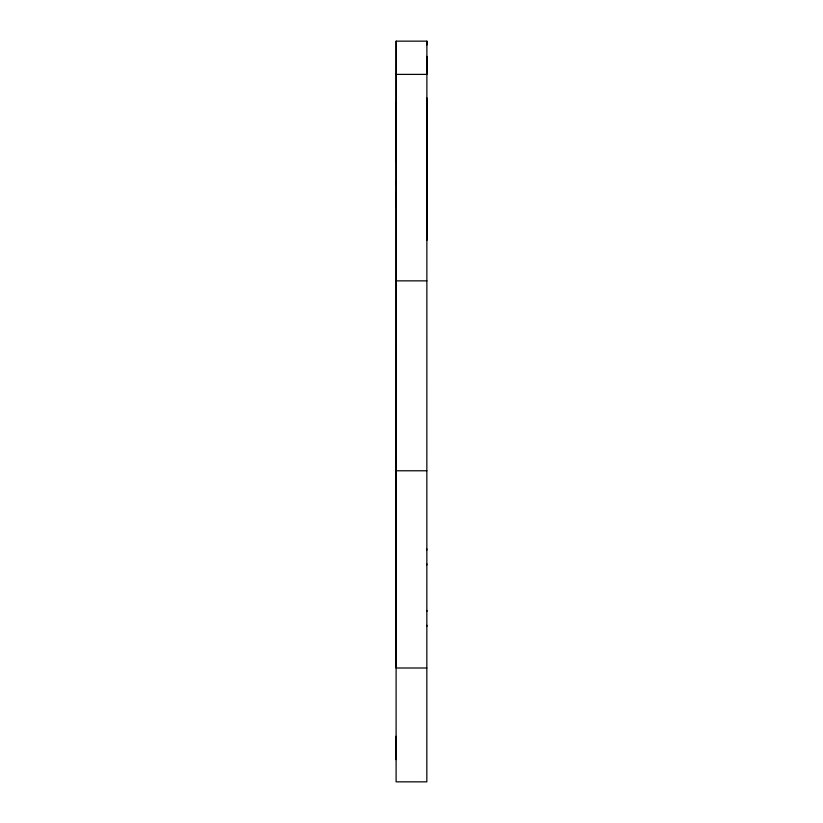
<?xml version="1.0" encoding="UTF-8"?>
<svg xmlns="http://www.w3.org/2000/svg" width="823" height="823" viewBox="0 0 823 823"><rect width="100%" height="100%" fill="white"/><g stroke="black" fill="none" stroke-linecap="round" stroke-linejoin="round"><path stroke-width="1.23" d="M396.151 159.652L396.151 117.278M396.151 74.389L396.161 41.15L426.89 41.15L426.828 781.85L396.1 781.84L396.151 74.389L426.88 74.389L426.89 56.355M396.151 191.996L396.151 207.468M396.151 128.223L396.151 101.805M426.859 240.018L426.89 117.288M426.89 45.018L426.89 41.15M396.151 162.059L396.161 147.214M396.12 280.859L426.859 280.859M396.11 470.777L426.839 470.777M426.828 667.998L396.1 667.998L396.161 41.15M426.89 97.896L426.9 240.007M426.88 181.05L426.88 185.072M426.839 548.941L426.839 550.011M426.839 564.917L426.839 563.848M426.849 610.399L426.849 611.468M426.849 626.385L426.849 625.305M396.151 181.05L396.151 185.072M396.11 548.931L396.11 550.011M396.11 564.917L396.11 563.848M396.12 610.399L396.12 611.468M396.11 626.375L396.11 625.305M396.1 736.287L396.11 759.639M426.89 101.805L426.89 103.605L426.89 101.805"/></g></svg>
